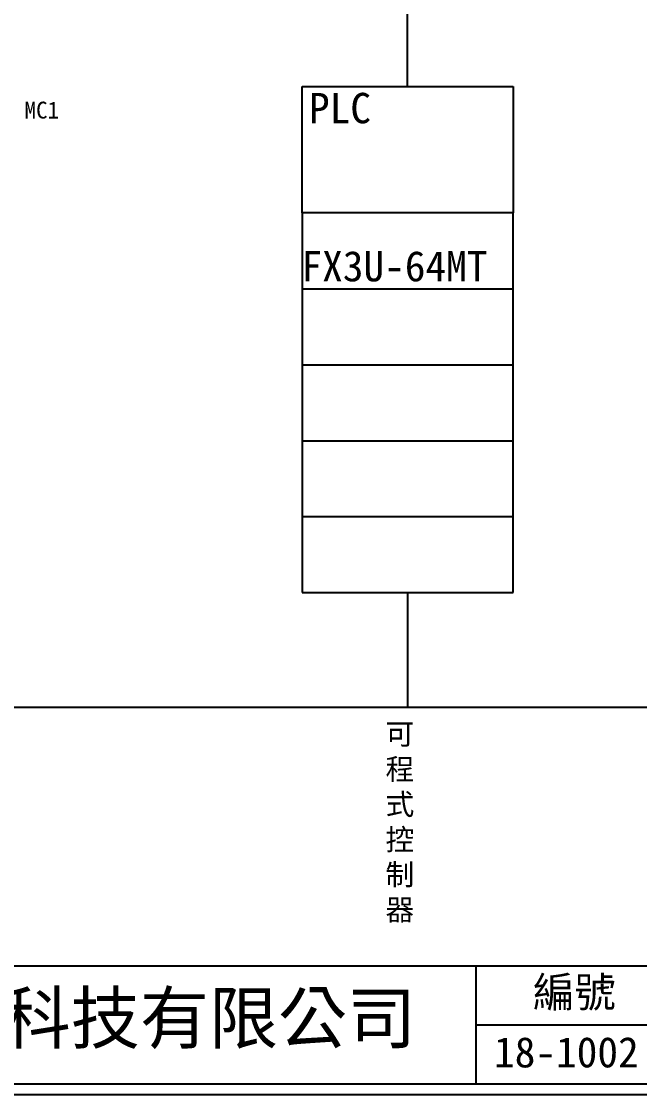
# Model space of a CAD drawing. Extents: x 10 to 297, y 3 to 207.
# Drawn here: x 91.9 to 165.1, y 3 to 130.2 of the extents above; entities that cross this region are included whole.
import ezdxf

# ---------------------------------------------------------------- set-up
doc = ezdxf.new("R2010")
doc.units = 0
doc.layers.get('0').update_dxf_attribs({"linetype": 'CONTINUOUS'})
doc.layers.add('圖框層', color=7, linetype='CONTINUOUS')
doc.layers.add('標尺寸層', color=3, linetype='CONTINUOUS')
doc.styles.add('CNS', font='romanc.shx', dxfattribs={"bigfont": 'chineset.shx'})
doc.styles.add('STSL', font='kaiu.ttf')

msp = doc.modelspace()

# ---------------------------------------------------------------- linework, layer by layer
for p, q in [((125.11, 122.51), (150.11, 122.51)), ((125.11, 107.51), (125.11, 122.51)), ((150.11, 122.51), (150.11, 107.51)), ((150.11, 107.51), (125.11, 107.51)), ((125.11, 107.51), (125.11, 98.51)), ((150.11, 98.51), (150.11, 107.51)), ((125.11, 98.51), (150.11, 98.51)), ((125.11, 98.51), (125.11, 89.51)), ((150.11, 89.51), (150.11, 98.51)), ((125.11, 89.51), (150.11, 89.51)), ((125.11, 89.51), (125.11, 80.51)), ((150.11, 80.51), (150.11, 89.51)), ((125.11, 80.51), (150.11, 80.51)), ((125.11, 80.51), (125.11, 71.51)), ((150.11, 71.51), (150.11, 80.51)), ((125.11, 71.51), (150.11, 71.51)), ((125.11, 71.51), (125.11, 62.51)), ((150.11, 62.51), (150.11, 71.51)), ((125.11, 62.51), (150.11, 62.51)), ((52.98, 48.91), (291.46, 48.91))]:
    msp.add_line(p, q)
at = {"layer": '圖框層', "color": 7}
for p, q in [((11.25, 18.25), (295.75, 18.25)), ((145.75, 4.25), (145.75, 18.25)), ((145.75, 11.25), (295.75, 11.25)), ((11.25, 4.25), (295.75, 4.25)), ((10, 3), (297, 3))]:
    msp.add_line(p, q, dxfattribs=at)
at = {"layer": '標尺寸層', "color": 7}
for p, q in [((137.61, 122.51), (137.61, 139.12)), ((137.61, 62.51), (137.61, 48.91))]:
    msp.add_line(p, q, dxfattribs=at)

# ---------------------------------------------------------------- texts
at = {"layer": '圖框層', "color": 4, "style": 'STSL'}
for s, height, p in [('PLC', 3.6, (125.93, 118.14)), ('MC1', 2, (92.23, 118.7)), ('FX3U-64MT', 3.6, (125.04, 99.4)), ('編號', 3.6, (152.47, 13.34)), ('泓陞自動化科技有限公司', 6, (48.6, 9.08)), ('18-1002', 3.6, (147.86, 6.22))]:
    msp.add_text(s, height=height, dxfattribs=at).set_placement(p)
at = {"layer": '標尺寸層', "color": 7, "insert": (135, 46.99), "char_height": 2.5, "width": 5.4243, "attachment_point": 1, "style": 'CNS'}
msp.add_mtext('{\\fDFKai-SB|b0|i0|c136|p65;可程式控制器}', dxfattribs=at)

doc.saveas('drawing.dxf')
